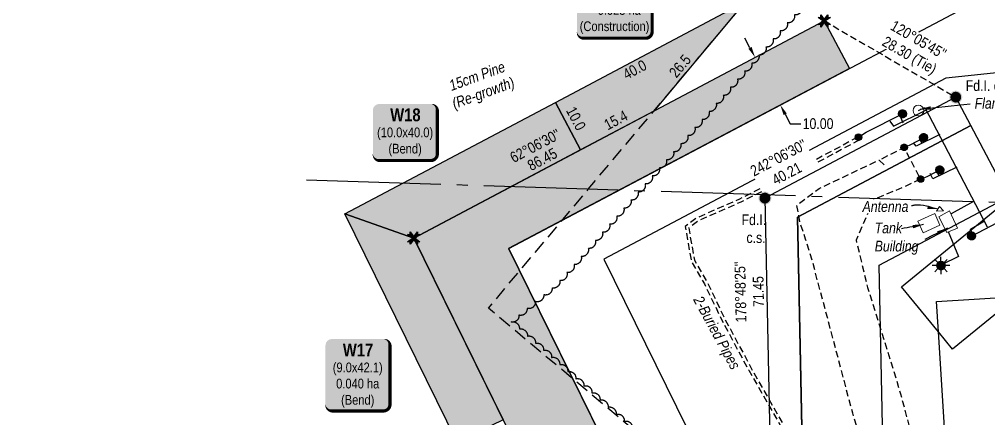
# Model space of a CAD drawing. Extents: x 351064 to 358960, y 6048061 to 6054858.
# Drawn here: x 355942 to 356844, y 6050709 to 6051081 of the extents above; entities that cross this region are included whole.
import ezdxf
from ezdxf.enums import TextEntityAlignment as Align

# ---------------------------------------------------------------- set-up
doc = ezdxf.new("R2010")
doc.units = 0
doc.header["$LTSCALE"] = 5
doc.header["$PDSIZE"] = 0.5
for name, pattern in [('0', [1, 1, 0]), ('foc-ACCESSROAD', [3.75, 2.5, -1.25]), ('foc-QUARTERLINE', [33, 25, -3, 2, -3]), ('foc-TIELINE', [1.875, 1.25, -0.625]), ('UG_PIPE', [1.875, 1.25, -0.625])]:
    doc.linetypes.add(name, pattern=pattern)
doc.layers.get('Defpoints').update_dxf_attribs({"color": 9})
for name, color, linetype, lineweight in [('AS-GENERAL', 48, 'Continuous', 18), ('C-RW-T', 13, 'Continuous', 9), ('F-WS-T', 190, 'Continuous', 9), ('T-TEXT', 48, 'Continuous', 18)]:
    doc.layers.add(name, color=color, linetype=linetype, lineweight=lineweight)
doc.layers.add('AS-PIPE-AG', color=7, linetype='Continuous', true_color=0x7d00fa)
doc.layers.add('P-TEMP-BLUE-H', color=7, linetype='Continuous', true_color=0x99e6ff)
for name, color, linetype in [('AS-PIPE-UG', 44, 'UG_PIPE'), ('AS-PIPE-UG-T', 44, 'Continuous'), ('AS-SYMBOL', 7, 'Continuous'), ('C-RW', 13, 'Continuous'), ('C-WS', 13, 'foc-ACCESSROAD'), ('L-BD1', 253, 'Continuous'), ('L-MON', 1, 'Continuous'), ('L-SECQ', 8, 'foc-QUARTERLINE'), ('L-TIE', 7, 'foc-TIELINE'), ('P-PROPOSED', 10, 'Continuous'), ('P-PROPOSED-H', 21, 'Continuous'), ('P-TEMP-BLOCKS', 250, 'Continuous'), ('P-TEMP-BLUE', 146, 'Continuous'), ('P-TEMP-BLUE-T', 146, 'Continuous'), ('P-TXT', 4, 'Continuous'), ('T-BUSH', 110, '0'), ('T-BUSH-T', 110, 'Continuous')]:
    doc.layers.add(name, color=color, linetype=linetype)
doc.styles.add('80', font='ARIALN.TTF', dxfattribs={"height": 10})
doc.styles.add('80CG', font='ARIALN.TTF', dxfattribs={"height": 10})
doc.styles.add('80L', font='ARIALN.TTF', dxfattribs={"height": 10})
doc.styles.add('80LS', font='ARIALNI.TTF', dxfattribs={"height": 10})
doc.styles.add('BOLD', font='ARIALNB.TTF')
doc.dimstyles.new('Compass 5 000', dxfattribs={"dimscale": 5, "dimtxt": 9, "dimasz": 2, "dimexe": 0.2, "dimexo": 0.0625, "dimgap": 0.5, "dimtad": 0, "dimtih": 1, "dimtoh": 1, "dimzin": 0, "dimdsep": 46, "dimtxsty": '80CG', "dimcen": 0.1, "dimse1": 1, "dimse2": 1, "dimclrd": 256, "dimclrt": 256, "dimaunit": 1, "dimadec": 4, "dimazin": 0, "dimtfac": 0.06, "dimtofl": 0, "dimtmove": 0, "dimatfit": 1, "dimfxl": 0.2, "dimtolj": 1, "dimtzin": 0, "dimlwd": -1, "dimarcsym": 0})

# ---------------------------------------------------------------- blocks, each defined once
blk = doc.blocks.new('fdia')
at = {"color": 255, "const_width": 1}
blk.add_lwpolyline([(-0.5, 0, 1), (0.5, 0, 1)], format="xyb", close=True, dxfattribs=at)
blk = doc.blocks.new('Fdiaa')
blk.add_blockref('fdia', (0, 0))
blk = doc.blocks.new('fdib')
at = {"color": 1, "const_width": 1.6}
blk.add_lwpolyline([(-0.4, 0, 1), (0.4, 0, 1)], format="xyb", close=True, dxfattribs=at)
at = {"color": 1}
blk.add_circle((0, 0), 0.8, dxfattribs=at)
blk = doc.blocks.new('Fdibb')
blk.add_blockref('fdib', (0, 0))
blk = doc.blocks.new('fdicc')
for name in ['Fdibb', 'Fdiaa']:
    blk.add_blockref(name, (0, 0))
blk = doc.blocks.new('FDI')
blk.add_blockref('fdicc', (0, 0))
blk = doc.blocks.new('GAS')
h = blk.add_hatch(color=255)
h.dxf.hatch_style = 1
edge = h.paths.add_edge_path()
edge.add_arc((0, 0), 0.9, 0, 360)
for p, q in [((-0.81, 0), (-1.62, 0)), ((-0.57, 0.57), (-1.14, 1.14)), ((0, 0.81), (0, 1.62)), ((0.57, 0.57), (1.14, 1.14)), ((1.62, 0), (0.81, 0)), ((-0.57, -0.57), (-1.14, -1.14)), ((0, -0.81), (0, -1.62)), ((1.14, -1.14), (0.57, -0.57))]:
    blk.add_line(p, q)
blk.add_circle((0, 0), 0.8)
blk = doc.blocks.new('RISER')
h = blk.add_hatch(color=255)
h.dxf.hatch_style = 1
edge = h.paths.add_edge_path()
edge.add_arc((0, 0), 0.7, 0, 360)
blk.add_hatch(color=13).paths.add_polyline_path([(0.58, -0.15), (-0.58, -0.15, 0.774597)])
at = {"color": 13}
blk.add_line((-0.58, -0.15), (0.58, -0.15), dxfattribs=at)
blk.add_circle((0, 0), 0.6, dxfattribs=at)
blk = doc.blocks.new('PIG')
h = blk.add_hatch(color=255)
h.dxf.hatch_style = 1
edge = h.paths.add_edge_path()
edge.add_arc((0, 0), 0.85, 0, 360)
at = {"layer": 'AS-SYMBOL'}
h = blk.add_hatch(color=13, dxfattribs=at)
h.dxf.hatch_style = 1
h.paths.add_polyline_path([(-0.1, 0, 1), (-0.55, 0, 1)])
h = blk.add_hatch(color=13, dxfattribs=at)
h.dxf.hatch_style = 1
h.paths.add_polyline_path([(0.1, 0, 1), (0.55, 0, 1)])
at = {"layer": 'AS-SYMBOL', "color": 13}
for centre, radius in [((0, 0), 0.75), ((-0.33, 0), 0.225), ((0.33, 0), 0.225)]:
    blk.add_circle(centre, radius, dxfattribs=at)
blk = doc.blocks.new('*D455')
at = {"layer": 'C-RW-T', "transparency": 16777216}
for p, q in [((356796.45, 6050639.69), (356786.47, 6050639.06)), ((356891.21, 6050645.64), (356909.02, 6050646.75))]:
    blk.add_line(p, q, dxfattribs=at)
for points in [[(356796.35, 6050641.35), (356796.56, 6050638.02), (356806.43, 6050640.31)], [(356891.11, 6050647.3), (356891.32, 6050643.97), (356881.23, 6050645.01)]]:
    blk.add_solid(points, dxfattribs=at)
at = {"layer": 'Defpoints', "color": 0, "transparency": 16777216}
for p in [(356801.19, 6050723.84), (356875.99, 6050728.54), (356881.23, 6050645.01)]:
    blk.add_point(p, dxfattribs=at)
at = {"layer": 'C-RW-T', "transparency": 16777216, "insert": (356948.11, 6050646.75), "char_height": 10, "attachment_point": 5, "style": '80CG', "bg_fill": 3, "box_fill_scale": 1.1, "bg_fill_color": 256, "bg_fill_true_color": 13158600, "bg_fill_transparency": 0}
blk.add_mtext('\\A1;CNRL\\P15.00 P/L R/W\\PPlan 072 1315\\PPLA 041280', dxfattribs=at)
blk = doc.blocks.new('TEMP')
h = blk.add_hatch(color=255)
h.dxf.hatch_style = 1
h.paths.add_polyline_path([(0, 0.25), (-0.67, 1.15), (-0.67, 0.67), (-1.15, 0.67), (-0.25, 0), (-1.15, -0.67), (-0.67, -0.67), (-0.67, -1.15), (0, -0.25), (0.67, -1.15), (0.67, -0.67), (1.15, -0.67), (0.25, 0), (1.15, 0.67), (0.67, 0.67), (0.67, 1.15)])
h.paths.add_polyline_path([(0.57, 0.85), (0.57, 0.57), (0.85, 0.57), (0.08, 0), (0.85, -0.57), (0.57, -0.57), (0.57, -0.85), (0, -0.08), (-0.57, -0.85), (-0.57, -0.57), (-0.85, -0.57), (-0.08, 0), (-0.85, 0.57), (-0.57, 0.57), (-0.57, 0.85), (0, 0.08)], flags=16)
h = blk.add_hatch(color=1)
h.dxf.hatch_style = 1
h.paths.add_polyline_path([(0, 0.08), (-0.57, 0.85), (-0.57, 0.57), (-0.85, 0.57), (-0.08, 0), (-0.85, -0.57), (-0.57, -0.57), (-0.57, -0.85), (0, -0.08), (0.57, -0.85), (0.57, -0.57), (0.85, -0.57), (0.08, 0), (0.85, 0.57), (0.57, 0.57), (0.57, 0.85)])
at = {"color": 1}
for p, q in [((-0.08, 0), (0.08, 0)), ((0, 0.08), (0, -0.08))]:
    blk.add_line(p, q, dxfattribs=at)
at = {"color": 255, "flags": 128}
blk.add_lwpolyline([(-0.25, 0), (-1.15, 0.67), (-0.67, 0.67), (-0.67, 1.15), (0, 0.25), (0.67, 1.15), (0.67, 0.67), (1.15, 0.67), (0.25, 0), (1.15, -0.67), (0.67, -0.67), (0.67, -1.15), (0, -0.25), (-0.67, -1.15), (-0.67, -0.67), (-1.15, -0.67)], close=True, dxfattribs=at)
at = {"color": 1, "flags": 128}
blk.add_lwpolyline([(-0.08, 0), (-0.85, 0.57), (-0.57, 0.57), (-0.57, 0.85), (0, 0.08), (0.57, 0.85), (0.57, 0.57), (0.85, 0.57), (0.08, 0), (0.85, -0.57), (0.57, -0.57), (0.57, -0.85), (0, -0.08), (-0.57, -0.85), (-0.57, -0.57), (-0.85, -0.57)], close=True, dxfattribs=at)
blk = doc.blocks.new('*U537')
at = {"true_color": 0x99e6ff}
h = blk.add_hatch(color=141, dxfattribs=at)
edge = h.paths.add_edge_path()
edge.add_line((-24, -48.47), (24, -48.47))
edge.add_arc((24, -42.47), 6, 270, 360)
edge.add_line((30, -42.47), (30, 12.5))
edge.add_arc((24, 12.5), 6, 0, 90)
edge.add_line((24, 18.5), (-24, 18.5))
edge.add_arc((-24, 12.5), 6, 90, 180)
edge.add_line((-30, 12.5), (-30, -42.47))
edge.add_arc((-24, -42.47), 6, 180, 270)
at = {"color": 250, "flags": 128}
blk.add_lwpolyline([(-24, -48.47, 3, 3, 0), (24, -48.47, 3, 3, 0.414214), (30, -42.47, 3, 3, 0), (30, 12.5, 3, 0, 0.414214), (24, 18.5, 0, 0, 0), (-24, 18.5, 0, 0, 0.414214), (-30, 12.5, 0, 0, 0), (-30, -42.47, 0, 3, 0.414214)], format="xyseb", close=True, dxfattribs=at)
at = {"flags": 128}
blk.add_lwpolyline([(-29.59, -22.29, 0, 7.5, 0), (0, 0, 0, 0, 0)], format="xyseb", dxfattribs=at)
at = {"color": 250}
for tag, p, height, style in [('TEMP_AREA_W1_001', (-9.21, 2.24), 12, 'BOLD'), ('ENTER_TEXT_001', (-30.66, -12.47), 9, '80')]:
    blk.add_attdef(tag, p, '', height=height, dxfattribs=dict(at, style=style))
blk = doc.blocks.new('*U456')
at = {"true_color": 0x99e6ff}
h = blk.add_hatch(color=141, dxfattribs=at)
edge = h.paths.add_edge_path()
edge.add_line((-24, -34.15), (24, -34.15))
edge.add_arc((24, -28.15), 6, 270, 360)
edge.add_line((30, -28.15), (30, 12.5))
edge.add_arc((24, 12.5), 6, 0, 90)
edge.add_line((24, 18.5), (-24, 18.5))
edge.add_arc((-24, 12.5), 6, 90, 180)
edge.add_line((-30, 12.5), (-30, -28.15))
edge.add_arc((-24, -28.15), 6, 180, 270)
at = {"color": 250, "flags": 128}
blk.add_lwpolyline([(-24, -34.15, 3, 3, 0), (24, -34.15, 3, 3, 0.414214), (30, -28.15, 3, 3, 0), (30, 12.5, 3, 0, 0.414214), (24, 18.5, 0, 0, 0), (-24, 18.5, 0, 0, 0.414214), (-30, 12.5, 0, 0, 0), (-30, -28.15, 0, 3, 0.414214)], format="xyseb", close=True, dxfattribs=at)
at = {"flags": 128}
blk.add_lwpolyline([(-29.59, -22.29, 0, 7.5, 0), (0, 0, 0, 0, 0)], format="xyseb", dxfattribs=at)
at = {"color": 250}
for tag, p, height, style in [('TEMP_AREA_W1_001', (-9.21, 2.24), 12, 'BOLD'), ('ENTER_TEXT_001', (-30.66, -12.47), 9, '80')]:
    blk.add_attdef(tag, p, '', height=height, dxfattribs=dict(at, style=style))
blk = doc.blocks.new('*U458')
at = {"true_color": 0x99e6ff}
h = blk.add_hatch(color=141, dxfattribs=at)
edge = h.paths.add_edge_path()
edge.add_line((-29, -34.15), (29, -34.15))
edge.add_arc((29, -28.15), 6, 270, 360)
edge.add_line((35, -28.15), (35, 12.5))
edge.add_arc((29, 12.5), 6, 0, 90)
edge.add_line((29, 18.5), (-29, 18.5))
edge.add_arc((-29, 12.5), 6, 90, 180)
edge.add_line((-35, 12.5), (-35, -28.15))
edge.add_arc((-29, -28.15), 6, 180, 270)
at = {"color": 250, "flags": 128}
blk.add_lwpolyline([(-29, -34.15, 3, 3, 0), (29, -34.15, 3, 3, 0.414214), (35, -28.15, 3, 3, 0), (35, 12.5, 3, 0, 0.414214), (29, 18.5, 0, 0, 0), (-29, 18.5, 0, 0, 0.414214), (-35, 12.5, 0, 0, 0), (-35, -28.15, 0, 3, 0.414214)], format="xyseb", close=True, dxfattribs=at)
at = {"flags": 128}
blk.add_lwpolyline([(-29.59, -22.29, 0, 7.5, 0), (0, 0, 0, 0, 0)], format="xyseb", dxfattribs=at)
at = {"color": 250}
for tag, p, height, style in [('TEMP_AREA_W1_001', (-9.21, 2.24), 12, 'BOLD'), ('ENTER_TEXT_001', (-30.66, -12.47), 9, '80')]:
    blk.add_attdef(tag, p, '', height=height, dxfattribs=dict(at, style=style))
blk = doc.blocks.new('*D459')
at = {"layer": 'Defpoints', "color": 0, "transparency": 16777216}
for p in [(356601.03, 6051031.81), (356649.73, 6051001.04), (356624.42, 6050987.64)]:
    blk.add_point(p, dxfattribs=at)
at = {"layer": 'P-TXT', "transparency": 16777216}
for p, q in [((356621.67, 6051054.05), (356616.99, 6051062.89)), ((356654.41, 6050992.2), (356659.09, 6050983.36)), ((356659.09, 6050983.36), (356669.09, 6050983.36))]:
    blk.add_line(p, q, dxfattribs=at)
for points in [[(356623.15, 6051054.83), (356620.2, 6051053.27), (356626.35, 6051045.21)], [(356655.88, 6050992.98), (356652.94, 6050991.42), (356649.73, 6051001.04)]]:
    blk.add_solid(points, dxfattribs=at)
at = {"layer": 'P-TXT', "transparency": 16777216, "insert": (356685.03, 6050983.36), "char_height": 10, "attachment_point": 5, "style": '80CG'}
blk.add_mtext('\\A1;10.00', dxfattribs=at)

msp = doc.modelspace()

# ---------------------------------------------------------------- hatches: boundary and pattern name
at = {"layer": 'P-PROPOSED-H'}
h = msp.add_hatch(color=256, dxfattribs=at)
h.dxf.hatch_style = 1
h.paths.add_polyline_path([(356308.845, 6050876.86), (356492.813, 6050502.827), (356259.039, 6050360.856), (356070.73, 6050269.23), (355942.073, 6050190.89), (355981.067, 6050126.852), (356106.708, 6050203.357), (356294.978, 6050294.963), (356590.371, 6050474.355), (356397.21, 6050867.077), (356714.149, 6051034.829), (356690.767, 6051079.006)])
at = {"layer": 'P-TEMP-BLUE-H'}
h = msp.add_hatch(color=256, dxfattribs=at)
h.dxf.hatch_style = 1
h.paths.add_polyline_path([(356440.787, 6051003.248), (356617.355, 6051096.704), (356571.017, 6051041.439), (356532.119, 6050995.036), (356464.17, 6050959.071)])
h = msp.add_hatch(color=256, dxfattribs=at)
h.dxf.hatch_style = 1
h.paths.add_polyline_path([(356464.17, 6050959.071), (356308.903, 6050876.89), (356244.846, 6050899.539), (356440.787, 6051003.248)])
h = msp.add_hatch(color=256, dxfattribs=at)
h.dxf.hatch_style = 1
h.paths.add_polyline_path([(356308.903, 6050876.89), (356392.063, 6050707.815), (356349.453, 6050686.857), (356244.846, 6050899.539)])

# ---------------------------------------------------------------- linework, layer by layer
at = {"layer": 'AS-GENERAL', "flags": 128}
msp.add_lwpolyline([(356797.948, 6050906.379), (356795.117, 6050901.922), (356801.767, 6050902.402), (356797.948, 6050906.379)], dxfattribs=at)
for points in [[(356804.701, 6050881.993), (356797.358, 6050896.748), (356807.305, 6050902.106), (356814.722, 6050886.246)], [(356793.504, 6050899.642), (356777.824, 6050892.609), (356782.708, 6050881.753), (356798.288, 6050888.836)]]:
    msp.add_lwpolyline(points, close=True, dxfattribs=at)
at = {"layer": 'AS-GENERAL'}
msp.add_circle((356778.344, 6050995.596), 4.997, dxfattribs=at)
at = {"layer": 'AS-PIPE-AG', "flags": 128}
for points in [[(356722.577, 6050970.854), (356729.785, 6050975.357), (356763.584, 6050992.547)], [(356751.823, 6050985.759), (356755.142, 6050980.935), (356785.347, 6050995.961)], [(356761.265, 6050990.537), (356764.004, 6050984.269)], [(356778.344, 6050995.596), (356784.447, 6050998.445), (356842.348, 6050887.351)], [(356798.373, 6050973.373), (356776.25, 6050962.322), (356773.931, 6050965.516)], [(356765.079, 6050961.297), (356770.827, 6050963.586), (356783.103, 6050970.294)], [(356779.714, 6050968.28), (356781.738, 6050964.896)], [(356780.349, 6050931.772), (356786.627, 6050934.191), (356798.238, 6050940.424)], [(356813.973, 6050943.043), (356791.705, 6050932.026), (356789.331, 6050937.165)], [(356795.529, 6050938.689), (356797.388, 6050935.125)], [(356809.154, 6050899.867), (356829.892, 6050911.338)], [(356828.908, 6050880.073), (356826.958, 6050885.207), (356839.954, 6050892.879)], [(356861.837, 6050897.193), (356850.861, 6050890.76), (356827.953, 6050878.814)], [(356806.055, 6050882.907), (356815.727, 6050859.89), (356799.702, 6050852.038)]]:
    msp.add_lwpolyline(points, dxfattribs=at)
at = {"layer": 'AS-PIPE-UG', "flags": 128}
for points in [[(356723.416, 6050968.247), (356659.941, 6050934.023), (356613.255, 6050910.429), (356573.92, 6050893.104), (356564.695, 6050886.353), (356569.989, 6050856.266), (356581.911, 6050835.726), (356597.948, 6050802.334), (356623.123, 6050755.258), (356660.883, 6050689.122), (356678.84, 6050658.11), (356685.711, 6050609.618), (356691.615, 6050549.223), (356680.398, 6050521.867), (356659.495, 6050479.588), (356610.048, 6050441.31), (356413.151, 6050326.527), (356154.574, 6050175.119), (356002.644, 6050091.416)], [(356721.993, 6050970.887), (356658.553, 6050936.682), (356611.973, 6050913.142), (356572.413, 6050895.717), (356561.418, 6050887.672), (356567.128, 6050855.222), (356579.258, 6050834.322), (356595.273, 6050800.977), (356620.498, 6050753.807), (356658.283, 6050687.627), (356675.953, 6050657.112), (356682.733, 6050609.262), (356688.558, 6050549.672), (356677.663, 6050523.102), (356657.113, 6050481.537), (356608.368, 6050443.802), (356411.638, 6050329.117), (356153.093, 6050177.727), (356144.898, 6050173.212)], [(356746.535, 6050945.062), (356741.811, 6050949.521), (356764.984, 6050961.202), (356780.124, 6050931.816), (356780.124, 6050931.816), (356767.793, 6050925.778), (356736.818, 6050912.643), (356720.358, 6050874.95), (356731.055, 6050830.924), (356761.82, 6050731.862), (356786.287, 6050636.788), (356798.143, 6050581.646), (356813.128, 6050505.421), (356826.743, 6050432.044), (356832.289, 6050380.909)], [(356031.419, 6050044.16), (356569.388, 6050366.197), (356688.453, 6050441.352), (356732.488, 6050468.817), (356766.543, 6050490.967), (356769.038, 6050512.547), (356760.923, 6050534.862), (356753.928, 6050570.832), (356737.818, 6050645.312), (356717.228, 6050714.032), (356695.313, 6050796.882), (356680.243, 6050853.477), (356673.453, 6050876.017), (356668.408, 6050890.752), (356665.288, 6050907.507), (356686.063, 6050922.977), (356741.811, 6050949.521)]]:
    msp.add_lwpolyline(points, dxfattribs=at)
at = {"layer": 'C-RW', "flags": 128}
for points in [[(356673.349, 6050305.937), (356397.316, 6050867.154), (356848.208, 6051105.8), (356998.045, 6051121.589), (357041.334, 6051157.021)], [(357089.456, 6051099.552), (357028.18, 6051049.398), (356803.783, 6051025.752), (356485.653, 6050857.373), (356737.316, 6050345.705)], [(357137.44, 6051042.248), (357087.05, 6051000.054), (356972.123, 6050906.016), (356870.082, 6050822.585), (356810.146, 6050773.558), (356797.062, 6050789.55), (356762.695, 6050831.569), (356858.286, 6050909.712), (357028.18, 6051049.398), (357089.505, 6051099.493)], [(356006.8, 6050084.591), (356149.765, 6050171.688), (356623.684, 6050459.499), (356674.332, 6050490.257), (356673.099, 6050549.503), (356665.881, 6050896.218), (356827.162, 6050981.58), (356813.133, 6051008.087), (356635.513, 6050914.077), (356642.823, 6050557.189), (356601.182, 6050481.228), (356134.198, 6050197.322), (356106.708, 6050203.357), (355981.067, 6050126.852)], [(356045.795, 6050020.55), (356188.831, 6050107.69), (356750.249, 6050448.638), (356741.86, 6050851.602), (356862.293, 6050915.345), (356827.22, 6050981.611), (356665.939, 6050896.249), (356674.39, 6050490.288), (356149.823, 6050171.719), (356006.802, 6050084.588)], [(356822.75, 6050380.519), (356820.534, 6050415.821), (356818.872, 6050442.292), (356797.062, 6050789.55), (356795.28, 6050817.9), (356870.082, 6050822.585), (356890.993, 6050489.576), (356895.204, 6050386.564)]]:
    msp.add_lwpolyline(points, dxfattribs=at)
at = {"layer": 'C-WS', "flags": 128}
msp.add_lwpolyline([(356890.993, 6050489.576), (356837.939, 6050426.304), (356824.18, 6050437.843), (356818.872, 6050442.292), (356757.499, 6050493.755), (356744.239, 6050504.869), (356681.798, 6050557.225), (356668.088, 6050568.719), (356637.627, 6050594.26), (356378.386, 6050811.63), (356471.184, 6050922.279), (356571.038, 6051041.397), (356763.701, 6051271.177), (357028.597, 6051049.049), (357087.05, 6051000.054), (357208.316, 6050898.354), (357223.255, 6050885.862), (356895.367, 6050494.794), (356890.993, 6050489.576)], close=True, dxfattribs=at)
at = {"layer": 'L-SECQ', "flags": 128}
msp.add_lwpolyline([(357323.596, 6050894.702), (356207.845, 6050930.895)], dxfattribs=at)
at = {"layer": 'L-TIE', "flags": 128}
msp.add_lwpolyline([(356690.825, 6051079.037), (356813.133, 6051008.087)], dxfattribs=at)
at = {"layer": 'P-PROPOSED', "flags": 128}
msp.add_lwpolyline([(355942.073, 6050190.89), (356070.73, 6050269.23), (356259.039, 6050360.856), (356492.813, 6050502.827), (356308.845, 6050876.86), (356690.767, 6051079.006), (356714.149, 6051034.829), (356397.21, 6050867.077), (356590.371, 6050474.355), (356294.978, 6050294.963), (356106.708, 6050203.357), (355981.067, 6050126.852)], dxfattribs=at)
at = {"layer": 'P-TEMP-BLUE', "flags": 128}
for points in [[(356440.787, 6051003.248), (356617.355, 6051096.704), (356571.017, 6051041.439), (356571.017, 6051041.439), (356532.119, 6050995.036), (356464.17, 6050959.071)], [(356464.17, 6050959.071), (356308.903, 6050876.89), (356244.846, 6050899.539), (356440.787, 6051003.248)], [(356308.903, 6050876.89), (356392.063, 6050707.815), (356349.453, 6050686.857), (356244.846, 6050899.539)]]:
    msp.add_lwpolyline(points, close=True, dxfattribs=at)
at = {"layer": 'T-BUSH', "flags": 128}
msp.add_lwpolyline([(357086.392, 6051103.277, -0.5205671), (357078.638, 6051096.968, -0.5205671), (357070.884, 6051090.658, -0.5205671), (357063.129, 6051084.349, -0.5205671), (357055.375, 6051078.04, -0.5205671), (357047.621, 6051071.73, -0.5205671), (357039.867, 6051065.421, -0.5205671), (357031.155, 6051067.346, -0.5205671), (357022.16, 6051071.707, -0.5205671), (357013.971, 6051077.426, -0.5205671), (357005.835, 6051083.235, -0.5205671), (356997.699, 6051089.044, -0.5205671), (356989.563, 6051094.852, -0.5205671), (356981.427, 6051100.661, -0.5205671), (356973.291, 6051106.47, -0.5205671), (356965.155, 6051112.279, -0.5205671), (356957.019, 6051118.087, -0.5205671), (356948.883, 6051123.896, -0.5205671), (356940.747, 6051129.705, -0.5205671), (356932.611, 6051135.514, -0.5205671), (356924.475, 6051141.322, -0.5205671), (356916.34, 6051147.131, -0.5205671), (356908.204, 6051152.94, -0.5205671), (356900.068, 6051158.749, -0.5205671), (356891.932, 6051164.557, -0.5205671), (356883.796, 6051170.366, -0.5205671), (356875.66, 6051176.175, -0.5205671), (356867.524, 6051181.984, -0.5205671), (356859.388, 6051187.792, -0.5205671), (356851.252, 6051193.601, -0.5205671), (356843.116, 6051199.41, -0.5205671), (356834.98, 6051205.219, -0.5205671), (356826.844, 6051211.028, -0.5205671), (356818.709, 6051216.836, -0.5205671), (356810.762, 6051219.397, -0.5205671), (356803.356, 6051212.682, -0.5205671), (356795.95, 6051205.968, -0.5205671), (356788.543, 6051199.253, -0.5205671), (356781.137, 6051192.539, -0.5205671), (356773.731, 6051185.824, -0.5205671), (356766.325, 6051179.11, -0.5205671), (356758.919, 6051172.396, -0.5205671), (356751.513, 6051165.681, -0.5205671), (356744.107, 6051158.967, -0.5205671), (356736.7, 6051152.252, -0.5205671), (356729.294, 6051145.538, -0.5205671), (356721.888, 6051138.823, -0.5205671), (356714.482, 6051132.109, -0.5205671), (356707.076, 6051125.394, -0.5205671), (356699.67, 6051118.68, -0.5205671), (356692.264, 6051111.966, -0.5205671), (356684.857, 6051105.251, -0.5205671), (356677.451, 6051098.537, -0.5205671), (356670.045, 6051091.822, -0.5205671), (356662.978, 6051084.773, -0.5205671), (356656.369, 6051077.273, -0.5205671), (356649.759, 6051069.773, -0.5205671), (356643.15, 6051062.274, -0.5205671), (356636.54, 6051054.774, -0.5205671), (356629.93, 6051047.274, -0.5205671), (356623.321, 6051039.774, -0.5205671), (356616.711, 6051032.274, -0.5205671), (356610.102, 6051024.774, -0.5205671), (356603.492, 6051017.274, -0.5205671), (356596.883, 6051009.774, -0.5205671), (356590.273, 6051002.274, -0.5205671), (356583.663, 6050994.774, -0.5205671), (356577.054, 6050987.275, -0.5205671), (356570.444, 6050979.775, -0.5205671), (356563.835, 6050972.275, -0.5205671), (356557.225, 6050964.775, -0.5205671), (356550.616, 6050957.275, -0.5205671), (356544.006, 6050949.775, -0.5205671), (356537.396, 6050942.275, -0.5205671), (356530.787, 6050934.775, -0.5205671), (356524.177, 6050927.275, -0.5205671), (356517.568, 6050919.776, -0.5205671), (356510.958, 6050912.276, -0.5205671), (356504.349, 6050904.776, -0.5205671), (356497.739, 6050897.276, -0.5205671), (356491.129, 6050889.776, -0.5205671), (356484.52, 6050882.276, -0.5205671), (356477.91, 6050874.776, -0.5205671), (356471.301, 6050867.276, -0.5205671), (356464.691, 6050859.776, -0.5205671), (356458.082, 6050852.276, -0.5205671), (356451.472, 6050844.777, -0.5205671), (356444.863, 6050837.277, -0.5205671), (356437.621, 6050830.433, -0.5205671), (356429.879, 6050824.108, -0.5205671), (356422.137, 6050817.784, -0.5205671), (356414.396, 6050811.459, -0.5205671), (356406.654, 6050805.134, -0.5205671), (356399.661, 6050798.795, -0.5205671), (356407.161, 6050792.186, -0.5205671), (356414.661, 6050785.576, -0.5205671), (356422.161, 6050778.967, -0.5205671), (356429.661, 6050772.357, -0.5205671), (356437.16, 6050765.747, -0.5205671), (356444.66, 6050759.138, -0.5205671), (356452.16, 6050752.528, -0.5205671), (356459.66, 6050745.918, -0.5205671), (356467.16, 6050739.309, -0.5205671), (356474.66, 6050732.699, -0.5205671), (356482.16, 6050726.09, -0.5205671), (356489.659, 6050719.48, -0.5205671), (356497.159, 6050712.87, -0.5205671), (356504.718, 6050706.329, -0.5205671), (356512.338, 6050699.858, -0.5205671), (356519.958, 6050693.388, -0.5205671), (356527.578, 6050686.917, -0.5205671), (356535.198, 6050680.446, -0.5205671), (356542.818, 6050673.975, -0.5205671), (356550.438, 6050667.504, -0.5205671), (356558.058, 6050661.033, -0.5205671), (356565.677, 6050654.562, -0.5205671), (356573.297, 6050648.091, -0.5205671), (356580.917, 6050641.621, -0.5205671), (356588.537, 6050635.15, -0.5205671), (356596.157, 6050628.679, -0.5205671), (356603.777, 6050622.208, -0.5205671), (356611.397, 6050615.737, -0.5205671), (356619.725, 6050610.279, -0.5205671), (356628.413, 6050605.333, -0.5205671), (356636.667, 6050600.128, -0.5205671), (356636.906, 6050590.134, -0.5205671), (356637.146, 6050580.14, -0.5205671), (356637.386, 6050570.146, -0.5205671), (356637.625, 6050560.152, -0.5205671), (356636.932, 6050550.404, -0.5205671), (356631.809, 6050541.82, -0.5205671), (356626.686, 6050533.235, -0.5205671), (356621.562, 6050524.651, -0.5205671), (356616.439, 6050516.067, -0.5205671), (356611.316, 6050507.483, -0.5205671), (356606.193, 6050498.899, -0.5205671), (356601.07, 6050490.315, -0.5205671), (356595.947, 6050481.73, -0.5205671), (356587.579, 6050476.347, -0.5205671), (356579.064, 6050471.11, -0.5205671), (356570.549, 6050465.873, -0.5205671), (356562.034, 6050460.635, -0.5205671), (356553.519, 6050455.398, -0.5205671), (356545.005, 6050450.16, -0.5205671), (356536.49, 6050444.923, -0.5205671), (356527.975, 6050439.685, -0.5205671), (356519.46, 6050434.448, -0.5205671), (356510.945, 6050429.21, -0.5205671), (356502.43, 6050423.973, -0.5205671), (356493.915, 6050418.735, -0.5205671), (356485.4, 6050413.498, -0.5205671), (356476.885, 6050408.26, -0.5205671), (356468.37, 6050403.023, -0.5205671), (356459.855, 6050397.786, -0.5205671), (356451.34, 6050392.548, -0.5205671), (356442.826, 6050387.311, -0.5205671), (356434.311, 6050382.073, -0.5205671), (356425.796, 6050376.836, -0.5205671), (356417.281, 6050371.598, -0.5205671), (356408.766, 6050366.361, -0.5205671), (356400.251, 6050361.123, -0.5205671), (356391.736, 6050355.886, -0.5205671), (356383.221, 6050350.648, -0.5205671), (356374.693, 6050345.433, -0.5205671), (356366.16, 6050340.224, -0.5205671), (356357.627, 6050335.016, -0.5205671), (356349.095, 6050329.807, -0.5205671), (356340.562, 6050324.599, -0.5205671), (356332.029, 6050319.39, -0.5205671), (356323.497, 6050314.182, -0.5205671), (356314.964, 6050308.973, -0.5205671), (356306.431, 6050303.765, -0.5205671), (356297.899, 6050298.556, -0.5205671), (356289.366, 6050293.348, -0.5205671), (356280.833, 6050288.139, -0.5205671), (356272.301, 6050282.931, -0.5205671), (356263.768, 6050277.722, -0.5205671), (356255.236, 6050272.514, -0.5205671), (356246.703, 6050267.305, -0.5205671), (356238.17, 6050262.097, -0.5205671), (356229.638, 6050256.888, -0.5205671), (356221.105, 6050251.68, -0.5205671), (356212.572, 6050246.471, -0.5205671), (356204.04, 6050241.263, -0.5205671), (356195.507, 6050236.054, -0.5205671), (356186.974, 6050230.846, -0.5205671), (356178.442, 6050225.637, -0.5205671), (356169.909, 6050220.429, -0.5205671), (356161.376, 6050215.22, -0.5205671), (356158.899, 6050220.02, -0.5205671), (356159.554, 6050229.995, -0.5205671), (356160.209, 6050239.971, -0.5205671), (356160.863, 6050249.946, -0.5205671), (356161.518, 6050259.921, -0.5205671), (356162.172, 6050269.897, -0.5205671), (356162.827, 6050279.872, -0.5205671), (356163.481, 6050289.847, -0.5205671), (356164.136, 6050299.822, -0.5205671), (356164.79, 6050309.798, -0.5205671), (356165.445, 6050319.773, -0.5205671), (356159.047, 6050326.734, -0.5205671), (356151.385, 6050333.155, -0.5205671), (356143.722, 6050339.575, -0.5205671), (356136.06, 6050345.995, -0.5205671), (356128.398, 6050352.416, -0.5205671), (356120.735, 6050358.836, -0.5205671), (356113.073, 6050365.257, -0.5205671), (356105.41, 6050371.677, -0.5205671), (356097.788, 6050378.117, -0.5205671), (356097.701, 6050388.113, -0.5205671), (356097.613, 6050398.11, -0.5205671), (356097.526, 6050408.106, -0.5205671), (356097.438, 6050418.102, -0.5205671), (356097.351, 6050428.099, -0.5205671), (356097.263, 6050438.095, -0.5205671), (356097.176, 6050448.091, -0.5205671), (356097.088, 6050458.088, -0.5205671), (356097.001, 6050468.084, -0.5205671), (356096.913, 6050478.08, -0.5205671), (356096.826, 6050488.077, -0.5205671), (356096.738, 6050498.073, -0.5205671), (356096.65, 6050508.069, -0.5205671), (356096.563, 6050518.066, -0.5205671), (356096.475, 6050528.062, -0.5205671), (356096.388, 6050538.059, -0.5205671), (356096.306, 6050547.42, -0.5205671)], format="xyb", dxfattribs=at)

# ---------------------------------------------------------------- block references
at = {"layer": 'AS-SYMBOL', "xscale": 4.996755826393052, "yscale": 4.996755826393052, "zscale": 4.996755826393052}
for name, p in [('PIG', (356763.609, 6050992.582)), ('PIG', (356763.609, 6050992.582)), ('RISER', (356722.592, 6050970.784)), ('RISER', (356722.592, 6050970.784)), ('PIG', (356783.198, 6050970.484)), ('PIG', (356783.198, 6050970.484)), ('RISER', (356765.119, 6050961.342)), ('RISER', (356765.119, 6050961.342)), ('PIG', (356798.208, 6050940.394)), ('PIG', (356798.208, 6050940.394)), ('RISER', (356780.419, 6050931.816)), ('RISER', (356780.419, 6050931.816)), ('PIG', (356827.853, 6050878.879)), ('PIG', (356827.853, 6050878.879)), ('GAS', (356799.362, 6050851.278))]:
    msp.add_blockref(name, p, dxfattribs=at)
at = {"layer": 'F-WS-T', "xscale": 4.996755826393052, "yscale": 4.996755826393052, "zscale": 4.996755826393052}
msp.add_blockref('GAS', (356799.362, 6050851.278), dxfattribs=at)
at = {"layer": 'L-MON'}
for name, p, xscale, yscale, zscale in [('TEMP', (356690.825, 6051079.037), 4.998370300000004, 4.998370300000004, 4.998370300000004), ('FDI', (356813.133, 6051008.087), 4.996755826393052, 4.996755826393052, 4.996755826393052), ('TEMP', (356308.903, 6050876.89), 4.998370300000004, 4.998370300000004, 4.998370300000004)]:
    msp.add_blockref(name, p, dxfattribs=dict(at, xscale=xscale, yscale=yscale, zscale=zscale))
at = {"layer": 'P-TEMP-BLOCKS'}
ref = msp.add_blockref('*U458', (356495.682, 6051097.124), dxfattribs=at)
ref.add_attrib('TEMP_AREA_W1_001', 'W19', (356481.848, 6051099.471), dxfattribs={"layer": '0', "color": 250, "height": 12, "style": 'BOLD'})
ref.add_attrib('ENTER_TEXT_001', '= 0.028 ha', (356471.113, 6051084.771), dxfattribs={"layer": '0', "color": 250, "height": 9, "style": '80'})
ref.add_attrib('ENTER_TEXT_002', '(Construction)', (356463.313, 6051069.611), dxfattribs={"layer": '0', "color": 250, "height": 9, "style": '80'})
ref = msp.add_blockref('*U456', (356300.868, 6050983.274), dxfattribs=at)
ref.add_attrib('TEMP_AREA_W1_001', 'W18', (356287.018, 6050985.621), dxfattribs={"layer": '0', "color": 250, "height": 12, "style": 'BOLD'})
ref.add_attrib('ENTER_TEXT_001', '(10.0x40.0)', (356274.792, 6050970.804), dxfattribs={"layer": '0', "color": 250, "height": 9, "style": '80'})
ref.add_attrib('ENTER_TEXT_002', '(Bend)', (356285.401, 6050955.65), dxfattribs={"layer": '0', "color": 250, "height": 9, "style": '80'})
ref = msp.add_blockref('*U537', (356256.797, 6050764.439), dxfattribs=at)
ref.add_attrib('TEMP_AREA_W1_001', 'W17', (356242.951, 6050766.683), dxfattribs={"layer": '0', "color": 250, "height": 12, "style": 'BOLD'})
ref.add_attrib('ENTER_TEXT_001', '(9.0x42.1)', (356233.588, 6050751.969), dxfattribs={"layer": '0', "color": 250, "height": 9, "style": '80'})
ref.add_attrib('ENTER_TEXT_002', '0.040 ha', (356236.75, 6050736.932), dxfattribs={"layer": '0', "color": 250, "height": 9, "style": '80'})
ref.add_attrib('ENTER_TEXT_003', '(Bend)', (356241.33, 6050721.779), dxfattribs={"layer": '0', "color": 250, "height": 9, "style": '80'})

# ---------------------------------------------------------------- texts
at = {"layer": 'AS-PIPE-UG-T', "insert": (356577.428, 6050824.233), "char_height": 9.99351, "attachment_point": 1, "rotation": 298.527703, "style": '80L'}
msp.add_mtext_dynamic_manual_height_columns('{\\fArial Narrow|b0|i1|c0|p34;2-Buried Pipes}', width=74.84889, gutter_width=50, heights=[0], dxfattribs=at)
at = {"layer": 'L-BD1', "style": '80L'}
for s, p in [("62°06'30''", (356421.818, 6050962.85)), ('86.45', (356428.482, 6050950.26))]:
    msp.add_text(s, height=9.9967, rotation=27.8917, dxfattribs=at).set_placement(p, align=Align.MIDDLE)
at = {"layer": 'L-BD1', "insert": (356607.818, 6050826.641), "char_height": 9.99674, "width": 56.28901, "attachment_point": 2, "rotation": 91.1641, "style": '80L'}
msp.add_mtext("178°48'25''\\P71.45 ", dxfattribs=at)
at = {"layer": 'L-MON', "attachment_point": 1, "style": '80L'}
for s, width, insert, char_height in [('Fd.I. c.s.', 43.06044, (356822.349, 6051023.848), 9.9967), ('\\pi1.0686;Fd.I.\\P\\pi5.6442;c.s.', 22.04407, (356612.765, 6050898.984), 9.99674)]:
    msp.add_mtext_dynamic_manual_height_columns(s, width=width, gutter_width=50, heights=[0], dxfattribs=dict(at, insert=insert, char_height=char_height))
at = {"layer": 'P-TEMP-BLUE-T', "style": '80L'}
for s, rotation, p in [('26.5', 50.0241, (356556.58, 6051037.076)), ('40.0', 27.8917, (356514.452, 6051033.744)), ('10.0', 297.8917, (356459.89, 6050988.21)), ('15.4', 27.8917, (356496.925, 6050986.667))]:
    msp.add_text(s, height=9.9967, rotation=rotation, dxfattribs=at).set_placement(p, align=Align.MIDDLE)
at = {"layer": 'T-BUSH-T', "insert": (356366.126, 6051032.45), "char_height": 9.99351, "width": 108.4111, "attachment_point": 2, "rotation": 20, "style": '80LS'}
msp.add_mtext('15cm Pine\\P(Re-growth)', dxfattribs=at)
at = {"layer": 'T-TEXT', "insert": (356830.679, 6051007.342), "char_height": 9.99351, "attachment_point": 1, "style": '80L'}
msp.add_mtext_dynamic_manual_height_columns('{\\fArial Narrow|b0|i1|c0|p34;Flange}', width=13.83104, gutter_width=50, heights=[0], dxfattribs=at)

# ---------------------------------------------------------------- dimensions: what is measured, and where the dimension line sits
at = {"layer": 'P-TXT'}
dim = msp.add_linear_dim(base=(356649.733, 6051001.036), p1=(356601.034, 6051031.813), p2=(356624.416, 6050987.636), angle=297.8917, text='10.00', dimstyle='Compass 5 000', dxfattribs=at)
dim.commit()
dim.dimension.update_dxf_attribs({"geometry": '*D459', "text_midpoint": (356685.027, 6050983.359), "dimtype": 161})

# ---------------------------------------------------------------- leaders
at = {"layer": 'T-TEXT', "path_type": 1}
msp.add_leader([(356779.874, 6050996.948), (356826.352, 6051001.802)], dimstyle='Compass 5 000', override={"dimgap": 0.5, "dimtad": 0}, dxfattribs=at)
msp.add_leader([(356805.344, 6050886.138), (356784.192, 6050875.622)], dimstyle='Compass 5 000', dxfattribs=at)

# ---------------------------------------------------------------- next in the draw order: texts
at = {"layer": 'L-BD1', "char_height": 9.99674, "attachment_point": 2, "style": '80L', "bg_fill": 3, "box_fill_scale": 1.1, "bg_fill_color": 256, "bg_fill_transparency": 0}
for s, insert, width, rotation in [("120°05'45'' 28.30 (Tie)", (356780.989, 6051065.946), 61.49673, 329.9048), ("242°06'30'' 40.21", (356645.836, 6050956.143), 54.93753, 27.8912)]:
    msp.add_mtext(s, dxfattribs=dict(at, insert=insert, width=width, rotation=rotation))
at = {"layer": 'T-TEXT', "char_height": 9.99351, "attachment_point": 1, "style": '80L', "bg_fill": 3, "box_fill_scale": 1.15, "bg_fill_color": 256, "bg_fill_true_color": 256, "bg_fill_transparency": 0}
for s, width, insert in [('{\\fArial Narrow|b0|i1|c0|p34;Antenna}', 17.28721, (356726.412, 6050911.29)), ('{\\fArial Narrow|b0|i1|c0|p34;Tank}', 12.82112, (356737.679, 6050891.325))]:
    msp.add_mtext_dynamic_manual_height_columns(s, width=width, gutter_width=50, heights=[0], dxfattribs=dict(at, insert=insert))

# ---------------------------------------------------------------- next in the draw order: dimensions: what is measured, and where the dimension line sits
at = {"layer": 'C-RW-T', "color": 5}
dim = msp.add_linear_dim(base=(356881.233, 6050645.01), p1=(356801.189, 6050723.84), p2=(356875.988, 6050728.537), angle=3.593144, text='CNRL\\P15.00 P/L R/W\\PPlan 072 1315\\PPLA 041280', dimstyle='Compass 5 000', override={"dimtfill": 1}, dxfattribs=at)
dim.commit()
dim.dimension.update_dxf_attribs({"geometry": '*D455', "text_midpoint": (356948.11, 6050646.755), "dimtype": 161})

# ---------------------------------------------------------------- next in the draw order: block references
at = {"layer": 'L-MON', "xscale": 4.996755826393052, "yscale": 4.996755826393052, "zscale": 4.996755826393052}
msp.add_blockref('FDI', (356635.571, 6050914.107), dxfattribs=at)

# ---------------------------------------------------------------- next in the draw order: texts
at = {"layer": 'T-TEXT', "insert": (356737.708, 6050874.41), "char_height": 9.99351, "attachment_point": 1, "style": '80L', "bg_fill": 3, "box_fill_scale": 1.15, "bg_fill_color": 256, "bg_fill_true_color": 256, "bg_fill_transparency": 0}
msp.add_mtext_dynamic_manual_height_columns('{\\fArial Narrow|b0|i1|c0|p34;Building}', width=20.50776, gutter_width=50, heights=[0], dxfattribs=at)

# ---------------------------------------------------------------- next in the draw order: leaders
at = {"layer": 'T-TEXT', "path_type": 1}
for points in [[(356796.723, 6050903.939), (356774.776, 6050907.46), (356771.823, 6050906.913)], [(356783.017, 6050889.461), (356762.696, 6050885.474)]]:
    msp.add_leader(points, dimstyle='Compass 5 000', override={"dimgap": 0.5, "dimtad": 0}, dxfattribs=at)

doc.saveas('drawing.dxf')
